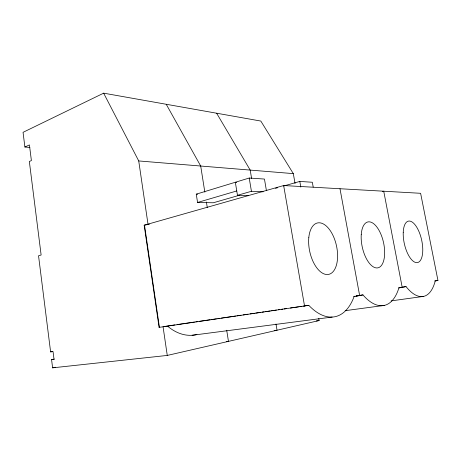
<?xml version="1.0" encoding="UTF-8"?>
<svg xmlns="http://www.w3.org/2000/svg" width="461" height="461" viewBox="0 0 461 461"><rect width="100%" height="100%" fill="white"/><g stroke="black" fill="none" stroke-linecap="round" stroke-linejoin="round"><path stroke-width="0.69" d="M295.057 183.524L293.317 173.624L260.822 121.059L103.639 93.162L23.05 132.33L24.894 147.019L29.89 147.462M24.894 147.019L29.418 144.933L31.394 160.572L29.337 161.471L41.127 255.014L38.54 255.751L50.606 351.887L53.044 351.564L54.029 359.35L51.58 359.643L52.612 367.838L167.268 355.431L319.121 320.556L318.758 318.476M239.19 195.326L213.293 202.777L197.562 202.471L196.259 194.167L249.211 178.032L264.458 179.058L266.412 190.577M197.562 202.471L236.758 190.952M236.729 182.343L235.329 182.262L237.478 195.314L251.429 191.286L263.185 191.788M144.172 225.222L283.653 185.547L420.611 193.297L437.95 280.449L435.224 280.98A55.285 23.108 77.5 0 1 406.032 286.598L398.874 287.981A61.244 28.409 77.6 0 1 362.957 294.896L354.06 296.613A68.654 35.779 77.7 0 1 308.795 305.326L159.085 327.368L144.172 225.222L149.445 224.196M275.499 188.324L277.557 187.742M283.734 185.99L299.806 181.427L312.333 182.262L313.198 187.08M382.371 191.551L383.731 191.211L402.194 287.341L398.667 287.871M52.612 367.838L55.424 367.244M51.58 359.643L54.398 359.084M50.606 351.887L52.721 351.489M159.085 327.368L159.42 327.304L144.506 225.216M166.755 326.106L163.061 326.774L167.268 355.431M434.637 280.956L437.95 280.449M399.024 287.652L406.032 286.598M356.025 295.927L362.957 294.896M353.61 296.429L354.953 296.233M356.29 296.031L359.638 295.536L339.993 188.733M174.921 324.89L167.372 325.99A58.553 39.83 79.1 0 0 196.905 334.507M177.018 324.584L181.916 323.864M182.619 323.766L194.473 322.032M195.804 321.836L197.809 321.542M199.158 321.346L210.118 319.744M211.507 319.542L216.399 318.828M217.817 318.62L219.949 318.309M221.366 318.102L222.784 317.894M223.493 317.79L232.177 316.523M233.543 316.321L235.588 316.027M236.954 315.825L241.051 315.226M243.137 314.921L248.018 314.206M250.11 313.901L254.38 313.278M255.803 313.071L260.713 312.356M262.067 312.155L264.09 311.861M265.444 311.665L270.198 310.968M271.581 310.766L276.41 310.063M278.484 309.757L279.896 309.55M281.308 309.343L282.72 309.141M284.132 308.933L286.246 308.622M290.384 308.017L292.407 307.723M293.749 307.527L298.463 306.836M299.846 306.64L301.909 306.335M303.286 306.133L308.795 305.326M391.124 300.889L423.699 296.377M345.168 310.679L384.37 305.395M192.122 335.274L332.151 317.07M316.281 320.919L319.121 320.556M274.186 330.572L277.032 330.22L275.995 324.008M226.334 341.624L228.466 341.376L226.703 330.237M237.478 195.314L248.652 195.689M196.259 194.167L197.688 194.214M103.639 93.162L138.726 160.941L293.317 173.624M216.624 113.216L250.196 170.086L251.62 178.568M166.231 104.272L200.702 166.029L204.834 192.145M299.806 181.427L300.803 187.074M283.653 185.547L304.565 306.144M249.211 178.032L251.429 191.286M206.401 202.033L207.294 207.68M138.726 160.941L148.01 224.219M403.231 232.477A21.218 8.845 77.5 0 0 417.274 262.614A21.218 8.845 77.5 0 0 418.467 230.448A21.218 8.845 77.5 0 0 403.231 232.477M361.245 234.62A23.494 10.868 77.6 0 0 377.542 267.904A23.494 10.868 77.6 0 0 379.956 232.131A23.494 10.868 77.6 0 0 361.245 234.62M308.83 237.317A26.317 13.674 77.7 0 0 328.146 274.474A26.317 13.674 77.7 0 0 332.364 234.182A26.317 13.674 77.7 0 0 308.83 237.317"/></g></svg>
